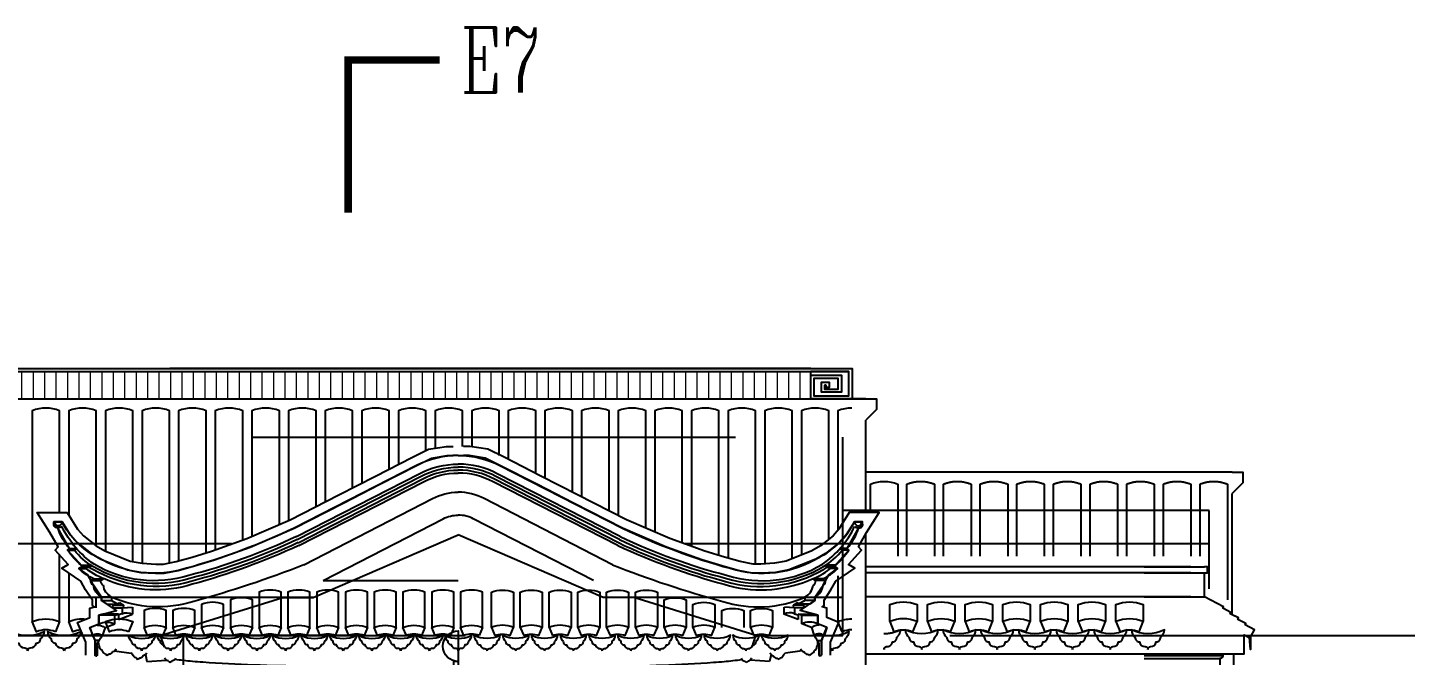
# Model space of a CAD drawing. Extents: x 296441 to 853063, y 459050 to 1117990.
# Drawn here: x 636127 to 645155, y 1005133 to 1009246 of the extents above; entities that cross this region are included whole.
import ezdxf
from ezdxf.enums import TextEntityAlignment as Align
from ezdxf.xclip import XClip

# ---------------------------------------------------------------- set-up
doc = ezdxf.new("R2010")
doc.units = 0
doc.header["$LTSCALE"] = 1000
doc.header["$XCLIPFRAME"] = 0
for name, pattern in [('B-ELEV-S-A1$0$HIDDEN2', [4.7625, 3.175, -1.5875]), ('CENTER2', [28.575, 19.05, -3.175, 3.175, -3.175]), ('E1-ELEV-N$0$B-ELEV-S-A1$0$HIDDEN2', [4.7625, 3.175, -1.5875]), ('E1-ELEV-N$0$HIDDEN', [0.375, 0.25, -0.125]), ('E2-E3-ELEV-N$0$B-ELEV-S-A1$0$HIDDEN2', [4.7625, 3.175, -1.5875]), ('E2-E3-ELEV-N$0$HIDDEN2', [4.7625, 3.175, -1.5875])]:
    doc.linetypes.add(name, pattern=pattern)
for name, color, linetype in [('00-景观-剖', 6, 'Continuous'), ('17-ELEV$0$G-XREF', 2, 'Continuous'), ('B-ELEV-S-A1$0$A-ELEV-HDDN', 161, 'B-ELEV-S-A1$0$HIDDEN2'), ('E1-ELEV-N$0$A-ELEV-HEVY', 2, 'Continuous'), ('E1-ELEV-N$0$A-ELEV-MEDM', 4, 'Continuous'), ('E1-ELEV-N$0$A-ELEV-PFIX', 40, 'Continuous'), ('E1-ELEV-N$0$A-ELEV-THIN', 144, 'Continuous'), ('E1-ELEV-N$0$B-ELEV-S-A1$0$A-ELEV-HDDN', 161, 'E1-ELEV-N$0$B-ELEV-S-A1$0$HIDDEN2'), ('E2-E3-ELEV-N$0$A-ANNO-DIMS', 70, 'Continuous'), ('E2-E3-ELEV-N$0$A-ELEV-HDDN', 161, 'E2-E3-ELEV-N$0$HIDDEN2'), ('E2-E3-ELEV-N$0$A-ELEV-HEVY', 2, 'Continuous'), ('E2-E3-ELEV-N$0$A-ELEV-MEDM', 4, 'Continuous'), ('E2-E3-ELEV-N$0$A-ELEV-MEDM-HEVY', 2, 'Continuous'), ('E2-E3-ELEV-N$0$A-ELEV-THIN', 144, 'Continuous'), ('E2-E3-ELEV-N$0$B-ELEV-N-RF3$0$A-ELEV-MEDM', 4, 'Continuous'), ('E2-E3-ELEV-N$0$B-ELEV-S-A1$0$A-ELEV-HDDN', 161, 'E2-E3-ELEV-N$0$B-ELEV-S-A1$0$HIDDEN2'), ('E2-E3-ELEV-N$0$G-XREF', 2, 'Continuous'), ('G-GRID', 8, 'CENTER2'), ('ZT1_Dim---符号---PM、LM、DY、JD', 3, 'Continuous')]:
    doc.layers.add(name, color=color, linetype=linetype)
doc.layers.add('E2-E3-ELEV-N$0$A_PL_4', color=138, linetype='Continuous', lineweight=9)
doc.layers.add('E2-E3-ELEV-N$0$ENTR-DETL-P$0$A-ANNO-NPLT', color=215, linetype='Continuous', plot=False)
doc.styles.add('_TCH_LABEL', font='COMPLEX', dxfattribs={"bigfont": 'GBCBIG'})

# ---------------------------------------------------------------- blocks, each defined once
blk = doc.blocks.new('E1-ELEV-N$0$cdfh')
at = {"layer": 'E1-ELEV-N$0$A-ELEV-HEVY'}
for p, q in [((-656.7, 570), (-260, 570)), ((-656.7, 530), (-260, 530)), ((-656.7, 372.8), (-260, 372.8)), ((-656.7, 0), (-140, 0)), ((-656.7, -290), (-200, -290))]:
    blk.add_line(p, q, dxfattribs=at)
blk.add_lwpolyline([(-140, 0), (0, 0), (0, 125), (32.3, 108.2), (38.1, 30), (43.1, 30), (43.1, 113.9), (66, 158), (5.8, 190.1), (10.2, 198.4), (-43.2, 226.1), (-38.4, 235.2), (-91.7, 262.9), (-87, 272), (-140.5, 299.3), (-136, 308), (-260, 373), (-260, 530), (-240, 530), (-240, 570), (-260, 570)], dxfattribs=at)
blk.add_lwpolyline([(-210, 0), (-140, 0), (-140, -10, -0.414214), (-160, -30), (-160, -80), (-170, -80), (-170, -230), (-180, -230, -0.414214), (-200, -250), (-200, -290), (-210, -290)], format="xyb", dxfattribs=at)
at = {"layer": 'E1-ELEV-N$0$A-ELEV-MEDM'}
blk.add_line((-656.7, -230), (-170, -230), dxfattribs=at)
at = {"layer": 'E1-ELEV-N$0$A-ELEV-THIN'}
for p, q in [((-656.7, -10), (-140, -10)), ((-656.7, -30), (-160, -30)), ((-656.7, -80), (-160, -80)), ((-656.7, -250), (-200, -250))]:
    blk.add_line(p, q, dxfattribs=at)
blk = doc.blocks.new('E1-ELEV-N$0$飞砖-E')
at = {"layer": 'E1-ELEV-N$0$A-ELEV-HEVY'}
blk.add_lwpolyline([(0, 0), (70, 0), (70, -70), (0, -140)], dxfattribs=at)
blk = doc.blocks.new('E1-ELEV-N')
at = {"layer": 'E1-ELEV-N$0$A-ELEV-HEVY'}
for p, q in [((-6870, 10970), (-4470, 10970)), ((-6870, 10106.8), (-6870, 10830)), ((-6600, 10350), (-4470, 10350)), ((-6600, 10310), (-4470, 10310)), ((-6600, 10152.8), (-4470, 10152.8)), ((-4470, 9780), (-6600, 9780))]:
    blk.add_line(p, q, dxfattribs=at)
at = {"layer": 'E1-ELEV-N$0$A-ELEV-PFIX', "linetype": 'E1-ELEV-N$0$HIDDEN'}
for p, q in [((-6880, 9780), (-6880, 9640)), ((-6740, 9780), (-6880, 9780))]:
    blk.add_line(p, q, dxfattribs=at)
at = {"layer": 'E1-ELEV-N$0$A-ELEV-THIN'}
for points in [[(-6660, 10420), (-6660, 10892, 0.2), (-6840, 10892), (-6840, 10133.7)], [(-6420, 10420), (-6420, 10892, 0.2), (-6600, 10892), (-6600, 10420)], [(-6180, 10420), (-6180, 10892, 0.2), (-6360, 10892), (-6360, 10420)], [(-5940, 10420), (-5940, 10892, 0.2), (-6120, 10892), (-6120, 10420)], [(-5700, 10420), (-5700, 10892, 0.2), (-5880, 10892), (-5880, 10420)], [(-5460, 10420), (-5460, 10892, 0.2), (-5640, 10892), (-5640, 10420)], [(-5220, 10420), (-5220, 10892, 0.2), (-5400, 10892), (-5400, 10420)], [(-4980, 10420), (-4980, 10892, 0.2), (-5160, 10892), (-5160, 10420)], [(-4740, 10420), (-4740, 10892, 0.2), (-4920, 10892), (-4920, 10420)]]:
    blk.add_lwpolyline(points, format="xyb", dxfattribs=at)
at = {"layer": 'E1-ELEV-N$0$B-ELEV-S-A1$0$A-ELEV-HDDN'}
for p, q in [((-6720, 10720), (-4320, 10720)), ((-6720, 10207.2), (-6720, 10720)), ((-6720, 10500), (-4320, 10500))]:
    blk.add_line(p, q, dxfattribs=at)
at = {"layer": 'E1-ELEV-N$0$A-ELEV-HEVY', "xscale": -1}
for name, p in [('E1-ELEV-N$0$飞砖-E', (-6870, 10970)), ('E1-ELEV-N$0$cdfh', (-6950, 9780))]:
    blk.add_blockref(name, p, dxfattribs=at)
blk = doc.blocks.new('E2-E3-ELEV-N$0$飞砖-E')
at = {"layer": 'E2-E3-ELEV-N$0$A-ELEV-HEVY'}
blk.add_lwpolyline([(0, 0), (70, 0), (70, -70), (0, -140)], dxfattribs=at)
blk = doc.blocks.new('E2-E3-ELEV-N$0$甘蔗脊回文头200-E')
at = {"layer": 'E2-E3-ELEV-N$0$A-ELEV-MEDM'}
blk.add_lwpolyline([(270, 200), (0, 200), (0, 0), (270, 0), (270, 155), (70, 155), (70, 45), (200, 45), (200, 110), (150, 110), (150, 75), (170, 75), (170, 90)], dxfattribs=at)
at = {"layer": 'E2-E3-ELEV-N$0$A-ELEV-THIN'}
for p, q in [((270, 155), (270, 180)), ((170, 90), (180, 90))]:
    blk.add_line(p, q, dxfattribs=at)
blk.add_lwpolyline([(180, 90), (180, 65), (90, 65), (90, 135), (250, 135), (250, 20), (20, 20), (20, 180), (270, 180)], dxfattribs=at)
blk = doc.blocks.new('E2-E3-ELEV-N$0$B-ELEV-N-RF3$0$ghsdffgsdlkgsdgsdf')
at = {"layer": 'E2-E3-ELEV-N$0$B-ELEV-N-RF3$0$A-ELEV-MEDM', "color": 0}
blk.add_lwpolyline([(0, 0, -0.408684), (17.7, 18, 0.371092), (54.8, 48.2, 0.424354), (83.1, 78.2, 0.213335), (108, 127.6, -0.244572), (-108, 127.6, 0.213335), (-83.1, 78.2, 0.424354), (-54.8, 48.2, 0.371092), (-17.7, 18, -0.408684), (0, 0)], format="xyb", dxfattribs=at)
blk = doc.blocks.new('E2-E3-ELEV-N$0$cdgf')
at = {"layer": 'E2-E3-ELEV-N$0$A-ELEV-THIN'}
for points in [[(-12864.2, 161.8), (-12864.2, 272.9, -0.2), (-12684.2, 272.9), (-12684.2, 161.8)], [(-12617.3, 161.7), (-12617.3, 272.8, -0.2), (-12437.3, 272.8), (-12437.3, 161.7)], [(-12370.3, 161.8), (-12370.3, 272.9, -0.2), (-12190.3, 272.9), (-12190.3, 161.8)], [(-12123.4, 161.7), (-12123.4, 272.8, -0.2), (-11943.4, 272.8), (-11943.4, 161.7)], [(-11876.4, 161.8), (-11876.4, 272.9, -0.2), (-11696.4, 272.9), (-11696.4, 161.8)], [(-11629.5, 161.7), (-11629.5, 272.8, -0.2), (-11449.5, 272.8), (-11449.5, 161.7)], [(-11382.5, 161.8), (-11382.5, 272.9, -0.2), (-11202.5, 272.9), (-11202.5, 161.8)], [(-11135.6, 161.7), (-11135.6, 272.8, -0.2), (-10955.6, 272.8), (-10955.6, 161.7)], [(-10888.6, 161.8), (-10888.6, 272.9, -0.2), (-10708.6, 272.9), (-10708.6, 161.8)], [(-10641.7, 161.7), (-10641.7, 272.8, -0.2), (-10461.7, 272.8), (-10461.7, 161.7)], [(-10394.7, 161.8), (-10394.7, 272.9, -0.2), (-10214.7, 272.9), (-10214.7, 161.8)], [(-10147.8, 161.7), (-10147.8, 272.8, -0.2), (-9967.8, 272.8), (-9967.8, 161.7)], [(-9900.8, 161.8), (-9900.8, 272.9, -0.2), (-9720.8, 272.9), (-9720.8, 161.8)], [(-9653.9, 161.7), (-9653.9, 272.8, -0.2), (-9473.9, 272.8), (-9473.9, 161.7)], [(-9406.9, 161.7), (-9406.9, 272.8, -0.2), (-9226.9, 272.8), (-9226.9, 161.7)], [(-9160, 161.7), (-9160, 272.8, -0.2), (-8980, 272.8), (-8980, 161.7)], [(-8913, 161.7), (-8913, 272.8, -0.2), (-8733, 272.8), (-8733, 161.7)], [(-8666.1, 161.8), (-8666.1, 272.9, -0.2), (-8486.1, 272.9), (-8486.1, 161.8)], [(-8419.1, 161.7), (-8419.1, 272.8, -0.2), (-8239.1, 272.8), (-8239.1, 161.7)], [(-8172.2, 161.8), (-8172.2, 272.9, -0.2), (-7992.2, 272.9), (-7992.2, 161.8)], [(-7925.2, 161.7), (-7925.2, 272.8, -0.2), (-7745.2, 272.8), (-7745.2, 161.7)], [(-7678.3, 161.8), (-7678.3, 272.9, -0.2), (-7498.3, 272.9), (-7498.3, 161.8)], [(-7431.3, 161.7), (-7431.3, 272.8, -0.2), (-7251.3, 272.8), (-7251.3, 161.7)], [(-7184.4, 161.8), (-7184.4, 272.9, -0.2), (-7004.4, 272.9), (-7004.4, 161.8)], [(-6937.4, 161.7), (-6937.4, 272.8, -0.2), (-6757.4, 272.8), (-6757.4, 161.7)], [(-6690.5, 161.8), (-6690.5, 272.9, -0.2), (-6510.5, 272.9), (-6510.5, 161.8)], [(-6443.5, 161.7), (-6443.5, 272.8, -0.2), (-6263.5, 272.8), (-6263.5, 161.7)], [(-6196.6, 161.8), (-6196.6, 272.9, -0.2), (-6016.6, 272.9), (-6016.6, 161.8)], [(-5949.6, 161.7), (-5949.6, 272.8, -0.2), (-5769.6, 272.8), (-5769.6, 161.7)], [(-5702.7, 161.8), (-5702.7, 272.9, -0.2), (-5522.7, 272.9), (-5522.7, 161.8)], [(-5455.7, 161.7), (-5455.7, 272.8, -0.2), (-5275.7, 272.8), (-5275.7, 161.7)], [(-5208.8, 161.7), (-5208.8, 272.8, -0.2), (-5028.8, 272.8), (-5028.8, 161.7)], [(-4961.8, 161.7), (-4961.8, 272.8, -0.2), (-4781.8, 272.8), (-4781.8, 161.7)], [(-4714.9, 161.7), (-4714.9, 272.8, -0.2), (-4534.9, 272.8), (-4534.9, 161.7)], [(-4467.9, 161.8), (-4467.9, 272.9, -0.2), (-4287.9, 272.9), (-4287.9, 161.8)], [(-4221, 161.7), (-4221, 272.8, -0.2), (-4041, 272.8), (-4041, 161.7)], [(-3974, 161.8), (-3974, 272.9, -0.2), (-3794, 272.9), (-3794, 161.8)], [(-3727.1, 161.7), (-3727.1, 272.8, -0.2), (-3547.1, 272.8), (-3547.1, 161.7)], [(-3480.1, 161.8), (-3480.1, 272.9, -0.2), (-3300.1, 272.9), (-3300.1, 161.8)], [(-3233.2, 161.7), (-3233.2, 272.8, -0.2), (-3053.2, 272.8), (-3053.2, 161.7)], [(-2986.2, 161.8), (-2986.2, 272.9, -0.2), (-2806.2, 272.9), (-2806.2, 161.8)], [(-2739.3, 161.7), (-2739.3, 272.8, -0.2), (-2559.3, 272.8), (-2559.3, 161.7)], [(-2492.3, 161.8), (-2492.3, 272.9, -0.2), (-2312.3, 272.9), (-2312.3, 161.8)], [(-2245.4, 161.7), (-2245.4, 272.8, -0.2), (-2065.4, 272.8), (-2065.4, 161.7)], [(-1998.4, 161.8), (-1998.4, 272.9, -0.2), (-1818.4, 272.9), (-1818.4, 161.8)], [(-1751.5, 161.7), (-1751.5, 272.8, -0.2), (-1571.5, 272.8), (-1571.5, 161.7)], [(-1504.5, 161.8), (-1504.5, 272.9, -0.2), (-1324.5, 272.9), (-1324.5, 161.8)], [(-1257.6, 161.7), (-1257.6, 272.8, -0.2), (-1077.6, 272.8), (-1077.6, 161.7)], [(-1010.6, 161.7), (-1010.6, 272.8, -0.2), (-830.6, 272.8), (-830.6, 161.7)], [(-763.7, 161.7), (-763.7, 272.8, -0.2), (-583.7, 272.8), (-583.7, 161.7)], [(-516.7, 161.7), (-516.7, 272.8, -0.2), (-336.7, 272.8), (-336.7, 161.7)], [(-269.8, 161.7), (-269.8, 272.8, -0.2), (-89.8, 272.8), (-89.8, 161.7)], [(-22.9, 161.7), (-22.9, 272.8, -0.2), (157.1, 272.8), (157.1, 161.7)], [(-12836.5, 95.3, -0.2), (-12711.9, 95.3), (-12684.2, 161.8, 0.2), (-12864.2, 161.8), (-12836.5, 95.3)], [(-12589.6, 95.2, -0.2), (-12464.9, 95.2), (-12437.3, 161.7, 0.2), (-12617.3, 161.7), (-12589.6, 95.2)], [(-12342.6, 95.3, -0.2), (-12218, 95.3), (-12190.3, 161.8, 0.2), (-12370.3, 161.8), (-12342.6, 95.3)], [(-12095.7, 95.2, -0.2), (-11971, 95.2), (-11943.4, 161.7, 0.2), (-12123.4, 161.7), (-12095.7, 95.2)], [(-11848.7, 95.3, -0.2), (-11724.1, 95.3), (-11696.4, 161.8, 0.2), (-11876.4, 161.8), (-11848.7, 95.3)], [(-11601.8, 95.2, -0.2), (-11477.1, 95.2), (-11449.5, 161.7, 0.2), (-11629.5, 161.7), (-11601.8, 95.2)], [(-11354.8, 95.3, -0.2), (-11230.2, 95.3), (-11202.5, 161.8, 0.2), (-11382.5, 161.8), (-11354.8, 95.3)], [(-11107.9, 95.2, -0.2), (-10983.2, 95.2), (-10955.6, 161.7, 0.2), (-11135.6, 161.7), (-11107.9, 95.2)], [(-10860.9, 95.3, -0.2), (-10736.3, 95.3), (-10708.6, 161.8, 0.2), (-10888.6, 161.8), (-10860.9, 95.3)], [(-10614, 95.2, -0.2), (-10489.3, 95.2), (-10461.7, 161.7, 0.2), (-10641.7, 161.7), (-10614, 95.2)], [(-10367, 95.3, -0.2), (-10242.4, 95.3), (-10214.7, 161.8, 0.2), (-10394.7, 161.8), (-10367, 95.3)], [(-10120.1, 95.2, -0.2), (-9995.4, 95.2), (-9967.8, 161.7, 0.2), (-10147.8, 161.7), (-10120.1, 95.2)], [(-9873.1, 95.3, -0.2), (-9748.5, 95.3), (-9720.8, 161.8, 0.2), (-9900.8, 161.8), (-9873.1, 95.3)], [(-9626.2, 95.2, -0.2), (-9501.5, 95.2), (-9473.9, 161.7, 0.2), (-9653.9, 161.7), (-9626.2, 95.2)], [(-9379.2, 95.2, -0.2), (-9254.6, 95.2), (-9226.9, 161.7, 0.2), (-9406.9, 161.7), (-9379.2, 95.2)], [(-9132.3, 95.2, -0.2), (-9007.6, 95.2), (-8980, 161.7, 0.2), (-9160, 161.7), (-9132.3, 95.2)], [(-8885.3, 95.2, -0.2), (-8760.7, 95.2), (-8733, 161.7, 0.2), (-8913, 161.7), (-8885.3, 95.2)], [(-8638.4, 95.3, -0.2), (-8513.7, 95.3), (-8486.1, 161.8, 0.2), (-8666.1, 161.8), (-8638.4, 95.3)], [(-8391.4, 95.2, -0.2), (-8266.8, 95.2), (-8239.1, 161.7, 0.2), (-8419.1, 161.7), (-8391.4, 95.2)], [(-8144.5, 95.3, -0.2), (-8019.8, 95.3), (-7992.2, 161.8, 0.2), (-8172.2, 161.8), (-8144.5, 95.3)], [(-7897.5, 95.2, -0.2), (-7772.9, 95.2), (-7745.2, 161.7, 0.2), (-7925.2, 161.7), (-7897.5, 95.2)], [(-7650.6, 95.3, -0.2), (-7525.9, 95.3), (-7498.3, 161.8, 0.2), (-7678.3, 161.8), (-7650.6, 95.3)], [(-7403.6, 95.2, -0.2), (-7279, 95.2), (-7251.3, 161.7, 0.2), (-7431.3, 161.7), (-7403.6, 95.2)], [(-7156.7, 95.3, -0.2), (-7032, 95.3), (-7004.4, 161.8, 0.2), (-7184.4, 161.8), (-7156.7, 95.3)], [(-6909.7, 95.2, -0.2), (-6785.1, 95.2), (-6757.4, 161.7, 0.2), (-6937.4, 161.7), (-6909.7, 95.2)], [(-6662.8, 95.3, -0.2), (-6538.1, 95.3), (-6510.5, 161.8, 0.2), (-6690.5, 161.8), (-6662.8, 95.3)], [(-6415.8, 95.2, -0.2), (-6291.2, 95.2), (-6263.5, 161.7, 0.2), (-6443.5, 161.7), (-6415.8, 95.2)], [(-6168.9, 95.3, -0.2), (-6044.2, 95.3), (-6016.6, 161.8, 0.2), (-6196.6, 161.8), (-6168.9, 95.3)], [(-5921.9, 95.2, -0.2), (-5797.3, 95.2), (-5769.6, 161.7, 0.2), (-5949.6, 161.7), (-5921.9, 95.2)], [(-5675, 95.3, -0.2), (-5550.3, 95.3), (-5522.7, 161.8, 0.2), (-5702.7, 161.8), (-5675, 95.3)], [(-5428, 95.2, -0.2), (-5303.4, 95.2), (-5275.7, 161.7, 0.2), (-5455.7, 161.7), (-5428, 95.2)], [(-5181.1, 95.2, -0.2), (-5056.4, 95.2), (-5028.8, 161.7, 0.2), (-5208.8, 161.7), (-5181.1, 95.2)], [(-4934.1, 95.2, -0.2), (-4809.5, 95.2), (-4781.8, 161.7, 0.2), (-4961.8, 161.7), (-4934.1, 95.2)], [(-4687.2, 95.2, -0.2), (-4562.5, 95.2), (-4534.9, 161.7, 0.2), (-4714.9, 161.7), (-4687.2, 95.2)], [(-4440.2, 95.3, -0.2), (-4315.6, 95.3), (-4287.9, 161.8, 0.2), (-4467.9, 161.8), (-4440.2, 95.3)], [(-4193.3, 95.2, -0.2), (-4068.7, 95.2), (-4041, 161.7, 0.2), (-4221, 161.7), (-4193.3, 95.2)], [(-3946.3, 95.3, -0.2), (-3821.7, 95.3), (-3794, 161.8, 0.2), (-3974, 161.8), (-3946.3, 95.3)], [(-3699.4, 95.2, -0.2), (-3574.8, 95.2), (-3547.1, 161.7, 0.2), (-3727.1, 161.7), (-3699.4, 95.2)], [(-3452.4, 95.3, -0.2), (-3327.8, 95.3), (-3300.1, 161.8, 0.2), (-3480.1, 161.8), (-3452.4, 95.3)], [(-3205.5, 95.2, -0.2), (-3080.9, 95.2), (-3053.2, 161.7, 0.2), (-3233.2, 161.7), (-3205.5, 95.2)], [(-2958.5, 95.3, -0.2), (-2833.9, 95.3), (-2806.2, 161.8, 0.2), (-2986.2, 161.8), (-2958.5, 95.3)], [(-2711.6, 95.2, -0.2), (-2587, 95.2), (-2559.3, 161.7, 0.2), (-2739.3, 161.7), (-2711.6, 95.2)], [(-2464.6, 95.3, -0.2), (-2340, 95.3), (-2312.3, 161.8, 0.2), (-2492.3, 161.8), (-2464.6, 95.3)], [(-2217.7, 95.2, -0.2), (-2093.1, 95.2), (-2065.4, 161.7, 0.2), (-2245.4, 161.7), (-2217.7, 95.2)], [(-1970.7, 95.3, -0.2), (-1846.1, 95.3), (-1818.4, 161.8, 0.2), (-1998.4, 161.8), (-1970.7, 95.3)], [(-1723.8, 95.2, -0.2), (-1599.2, 95.2), (-1571.5, 161.7, 0.2), (-1751.5, 161.7), (-1723.8, 95.2)], [(-1476.8, 95.3, -0.2), (-1352.2, 95.3), (-1324.5, 161.8, 0.2), (-1504.5, 161.8), (-1476.8, 95.3)], [(-1229.9, 95.2, -0.2), (-1105.3, 95.2), (-1077.6, 161.7, 0.2), (-1257.6, 161.7), (-1229.9, 95.2)], [(-982.9, 95.2, -0.2), (-858.3, 95.2), (-830.6, 161.7, 0.2), (-1010.6, 161.7), (-982.9, 95.2)], [(-736, 95.2, -0.2), (-611.4, 95.2), (-583.7, 161.7, 0.2), (-763.7, 161.7), (-736, 95.2)], [(-489, 95.2, -0.2), (-364.4, 95.2), (-336.7, 161.7, 0.2), (-516.7, 161.7), (-489, 95.2)], [(-242.1, 95.2, -0.2), (-117.5, 95.2), (-89.8, 161.7, 0.2), (-269.8, 161.7), (-242.1, 95.2)], [(4.8, 95.2, -0.2), (129.4, 95.2), (157.1, 161.7, 0.2), (-22.9, 161.7), (4.8, 95.2)]]:
    blk.add_lwpolyline(points, format="xyb", dxfattribs=at)
for p in [(-12901.2, -20.1), (-12654.2, -20.2), (-12407.3, -20.1), (-12160.3, -20.2), (-11913.4, -20.1), (-11666.4, -20.2), (-11419.5, -20.1), (-11172.5, -20.2), (-10925.6, -20.1), (-10678.6, -20.2), (-10431.7, -20.1), (-10184.7, -20.2), (-9937.8, -20.1), (-9690.8, -20.2), (-9443.9, -20.2), (-9196.9, -20.2), (-8950, -20.2), (-8703, -20.1), (-8703, -20.2), (-8456.1, -20.2), (-8209.1, -20.1), (-7962.2, -20.2), (-7715.2, -20.1), (-7468.3, -20.2), (-7221.3, -20.1), (-6974.4, -20.2), (-6727.4, -20.1), (-6480.5, -20.2), (-6233.5, -20.1), (-5986.6, -20.2), (-5739.6, -20.1), (-5492.7, -20.2), (-5245.7, -20.2), (-4998.8, -20.2), (-4751.8, -20.2), (-4504.9, -20.1), (-4504.9, -20.2), (-4258, -20.2), (-4011, -20.1), (-3764.1, -20.2), (-3517.1, -20.1), (-3270.2, -20.2), (-3023.2, -20.1), (-2776.3, -20.2), (-2529.3, -20.1), (-2282.4, -20.2), (-2035.4, -20.1), (-1788.5, -20.2), (-1541.5, -20.1), (-1294.6, -20.2), (-1047.6, -20.2), (-800.7, -20.2), (-553.7, -20.2), (-306.8, -20.2), (-59.8, -20.2), (187.1, -20.2)]:
    blk.add_blockref('E2-E3-ELEV-N$0$B-ELEV-N-RF3$0$ghsdffgsdlkgsdgsdf', p, dxfattribs=at)
blk = doc.blocks.new('E2-E3-ELEV-N$0$歇山-标准侧')
at = {"layer": 'E2-E3-ELEV-N$0$A-ELEV-MEDM'}
for p, q in [((1990, 1182), (2057, 1182)), ((2058, 1154), (2057, 1176)), ((1930, 964), (1945, 949)), ((1834, 826), (1831, 811)), ((1831, 811), (1853, 798)), ((1729, 715), (1754, 701)), ((1499, 476), (1499, 429)), ((1576, 478), (1502, 476)), ((1585, 508), (1574, 500)), ((1574, 500), (1576, 478)), ((1624, 508), (1585, 508)), ((1667, 536), (1624, 508)), ((1667, 564), (1667, 536)), ((1499, 429), (1529, 419)), ((1529, 426), (1656, 426)), ((1529, 426), (1529, 419)), ((1656, 426), (1689, 417)), ((1689, 417), (1689, 346)), ((1764, 317), (1689, 346)), ((1764, 317), (1741, 251)), ((1562, 125), (1425, 107)), ((1701, 90), (1701, 184)), ((1720, 211), (1720, 90)), ((1295, 37), (1136, 49)), ((1295, 37), (1136, 49)), ((1307, 94), (1295, 37)), ((1307, 94), (1295, 37)), ((1715, 84), (1706, 84))]:
    blk.add_line(p, q, dxfattribs=at)
for centre, radius, start, end in [((2423, 6030), 5427, 244.538, 254.4881), ((1412, 1468), 645, 296.267, 333.5834), ((1571, 1280), 478, 318.728, 341.962), ((2025, 1184), 35.1, 183.6621, 282.168), ((2023, 1199), 66.9, 272.3393, 287.1228), ((2031, 1176), 26.9, 273.0951, 11.218), ((2035, 1157), 23, 288.1452, 353.3521), ((1369, 1358), 707, 311.2015, 324.6093), ((1236, 1649), 888, 252.7199, 301.3494), ((1551, 1110), 434, 294.278, 314.0642), ((1717, 696), 37.1, 295.9837, 7.1725), ((1606, 678), 128, 298.9055, 353.3374), ((1853, 168), 139, 143.5574, 162.0138), ((1581, 151), 33.1, 196.8426, 261.7376), ((1612, 136), 39.4, 206.3464, 264.8), ((1612, 136), 39.4, 206.3464, 264.8), ((1624, 138), 39.4, 289.6163, 348.0699), ((1650, 160), 33.1, 292.6787, 357.5737), ((1630, 191), 61.3, 328.2186, 12.1987), ((1636, 162), 68.8, 18.4564, 41.7333), ((1099, 79), 39.4, 201.9274, 217.2656), ((1099, 79), 39.4, 217.2656, 260.381), ((1081, 10), 32.2, 34.6748, 68.9987), ((1081, 10), 32.2, 34.6748, 68.9987), ((1135, 13), 32.2, 116.5797, 150.9036), ((1135, 13), 32.2, 116.5797, 150.9036), ((1111, 80), 39.4, 285.1974, 310.8833), ((1111, 80), 39.4, 285.1974, 310.8833), ((1111, 80), 39.4, 310.8833, 343.651), ((1330, 118), 33.1, 196.8426, 241.8882), ((1330, 118), 33.1, 241.8882, 261.7376), ((1330, 118), 33.1, 241.8882, 261.7376), ((1360, 103), 39.4, 206.3464, 264.8), ((1360, 103), 39.4, 206.3464, 264.8), ((1348, 33), 32.2, 39.0937, 73.4177), ((1348, 33), 32.2, 39.0937, 73.4177), ((1402, 40), 32.2, 120.9986, 155.3226), ((1402, 40), 32.2, 120.9986, 155.3226), ((1372, 104), 39.4, 289.6163, 348.0699), ((1372, 104), 39.4, 289.6163, 348.0699), ((1398, 127), 33.1, 292.6787, 323.9891), ((1398, 127), 33.1, 292.6787, 323.9891), ((1599, 66), 32.2, 39.0937, 73.4177), ((1599, 66), 32.2, 39.0937, 73.4177), ((1622, 207), 118, 269.0902, 269.5455), ((1654, 73), 32.2, 120.9986, 155.3226), ((1706, 90), 5.18, 180, 270), ((1715, 90), 5.18, 270, 0)]:
    blk.add_arc(centre, radius, start, end, dxfattribs=at)
at = {"layer": 'E2-E3-ELEV-N$0$A-ELEV-MEDM-HEVY'}
blk.add_line((0, 0), (-500, 0), dxfattribs=at)
blk.add_line((0, 0), (-500, 0), dxfattribs=at)
for centre, radius, start, end in [((-27, 11904), 11904, 270.1306, 274.1615), ((-27, 11904), 11904, 274.1615, 274.5765), ((183, 7243), 7243, 275.862, 277.0195), ((183, 7243), 7243, 275.862, 277.0195)]:
    blk.add_arc(centre, radius, start, end, dxfattribs=at)
at = {"layer": 'E2-E3-ELEV-N$0$A-ELEV-THIN'}
for p, q in [((1930, 964), (1873, 964)), ((1873, 964), (1890, 949)), ((1945, 949), (1890, 949)), ((1761, 826), (1758, 811)), ((1831, 811), (1758, 811)), ((1834, 826), (1761, 826)), ((1773, 811), (1794, 798)), ((1853, 798), (1794, 798)), ((1729, 715), (1650, 715)), ((1650, 715), (1673, 701)), ((1754, 701), (1673, 701)), ((1585, 565), (1585, 536)), ((1413, 484), (1413, 425)), ((1493, 478), (1416, 484)), ((1502, 476), (1416, 484)), ((1522, 522), (1488, 499)), ((1574, 500), (1488, 499)), ((1488, 499), (1490, 478)), ((1533, 508), (1522, 522)), ((1585, 536), (1533, 508)), ((1585, 508), (1533, 508)), ((1585, 564), (1667, 564)), ((1667, 536), (1585, 536)), ((1529, 383), (1413, 425)), ((1558, 417), (1529, 426)), ((1529, 419), (1529, 383)), ((1558, 417), (1689, 417)), ((1558, 345), (1558, 417)), ((1638, 315), (1558, 345)), ((1638, 315), (1661, 249)), ((1686, 210), (1720, 211))]:
    blk.add_line(p, q, dxfattribs=at)
for centre, radius, start, end in [((1265, 1495), 807, 304.9694, 334.205), ((2023, 1178), 45.9, 227.1987, 272.8577), ((2228, 5626), 5074, 244.7639, 255.3306), ((2153, 5437), 4846, 244.5611, 255.6448), ((2411, 6102), 5632, 245.2293, 254.6869), ((2170, 5482), 4945, 244.7138, 255.5346), ((1454, 1294), 556, 300.6141, 321.598), ((1454, 1294), 556, 300.6141, 321.598), ((3026, 8397), 8146, 248.2641, 254.9582), ((1222, 1673), 1021, 253.6324, 300.3363), ((1226, 1692), 1015, 253.8281, 300.2713), ((1236, 1663), 964, 252.8269, 300.65), ((1418, 1284), 614, 288.5699, 307.7603), ((1561, 1146), 396, 296.7526, 302.3415), ((1224, 1631), 1007, 252.645, 292.7201), ((1636, 696), 37.1, 295.9837, 7.1725), ((1202, 1453), 968, 252.5103, 293.4317), ((1525, 678), 128, 298.9055, 353.3374), ((1460, 337), 99.6, 66.8014, 118.1739), ((1624, 198), 162, 66.3667, 114.2237), ((1702, 228), 108, 90.1962, 126.5113), ((1702, 203), 61.6, 90.8149, 131.7765), ((1202, -70), 559, 29.8066, 34.7832), ((1703, 206), 58.1, 49.6797, 91.8697)]:
    blk.add_arc(centre, radius, start, end, dxfattribs=at)
blk = doc.blocks.new('20191021144535')
at = {"layer": '00-景观-剖', "ltscale": 0.04}
blk.add_lwpolyline([(-25, 387.9, -1), (-25, 587.9), (-25, 387.9)], format="xyb", dxfattribs=at)
at = {"layer": '00-景观-剖'}
blk.add_lwpolyline([(-25, 387.9), (-25, 280), (-55, 280), (-55, 392.5)], dxfattribs=at)
blk.add_lwpolyline([(-55, 392.5, 0.076321), (-25, 387.9)], format="xyb", dxfattribs=at)
blk.add_lwpolyline([(-75, -15), (-75, 275, -0.414214), (-70, 280), (-25, 280), (-25, -20), (-70, -20, -0.414214)], format="xyb", close=True, dxfattribs=at)
blk = doc.blocks.new('E2-E3-ELEV-N')
at = {"layer": 'E2-E3-ELEV-N$0$A_PL_4'}
h = blk.add_hatch(dxfattribs=at)
h.set_pattern_fill('ANSI31', color=256, scale=600, angle=-315, style=0)
h.set_pattern_definition([(90, (-17160, 2180), (-75, -4e-15), [])])
h.paths.add_polyline_path([(-4110, 11630), (-4110, 11450), (4110, 11450), (4110, 11630)])
at = {"layer": 'E2-E3-ELEV-N$0$A-ELEV-HDDN'}
for points in [[(-124.7, 9824.1), (-150, 9900), (650, 10150), (850, 10150), (1800, 10560)], [(3724.7, 9824.1), (3750, 9900), (2950, 10150), (2750, 10150), (1800, 10560)]]:
    blk.add_lwpolyline(points, dxfattribs=at)
at = {"layer": 'E2-E3-ELEV-N$0$A-ELEV-HEVY'}
for p, q in [((-4470, 11450), (4540, 11450)), ((4470, 10705.3), (4470, 11310)), ((6270, 10970), (4470, 10970)), ((4470, 9700), (4470, 10565.1)), ((6000, 10350), (4470, 10350)), ((6000, 10310), (4470, 10310)), ((4472, 10310), (4470, 10310)), ((6000, 10152.8), (4470, 10152.8)), ((4470, 9780), (6000, 9780))]:
    blk.add_line(p, q, dxfattribs=at)
at = {"layer": 'E2-E3-ELEV-N$0$A-ELEV-MEDM'}
blk.add_line((-4110, 11650), (4380, 11650), dxfattribs=at)
at = {"layer": 'E2-E3-ELEV-N$0$A-ELEV-MEDM', "ltscale": 0.1}
for points in [[(1800, 11079.8, 0.118589), (1527.1, 11014.2), (724.3, 10604.2)], [(1800, 11079.8, -0.118589), (2072.9, 11014.2), (2875.7, 10604.2)]]:
    blk.add_lwpolyline(points, format="xyb", dxfattribs=at)
at = {"layer": 'E2-E3-ELEV-N$0$A-ELEV-THIN'}
for p, q in [((-4110, 11630), (4360, 11630)), ((914.5, 10260), (1800, 10260))]:
    blk.add_line(p, q, dxfattribs=at)
for points in [[(-812, 10705.3), (-812, 11372, 0.2), (-992, 11372), (-992, 9991.5)], [(-572, 10486.6), (-572, 11372, 0.2), (-752, 11372), (-752, 10689.1)], [(-332, 10384.9), (-332, 11372, 0.2), (-512, 11372), (-512, 10453.3)], [(-92, 10376.3), (-92, 11372, 0.2), (-272, 11372), (-272, 10373.6)], [(148, 10442), (148, 11372, 0.2), (-32, 11372), (-32, 10389.2)], [(388, 10526.1), (388, 11372, 0.2), (208, 11372), (208, 10461.7)], [(628, 10627.9), (628, 11372, 0.2), (448, 11372), (448, 10550)], [(868, 10744.9), (868, 11372, 0.2), (688, 11372), (688, 10653.9)], [(1108, 10867.5), (1108, 11372, 0.2), (928, 11372), (928, 10775.6)], [(1348, 10990.1), (1348, 11372, 0.2), (1168, 11372), (1168, 10898.2)], [(1588, 11112), (1588, 11372, 0.2), (1408, 11372), (1408, 11018.8)], [(1828, 11138.7), (1828, 11372, 0.2), (1648, 11372), (1648, 11127.2)], [(2068, 11079), (2068, 11372, 0.2), (1888, 11372), (1888, 11137)], [(2308, 10961.5), (2308, 11372, 0.2), (2128, 11372), (2128, 11053)], [(2548, 10838.9), (2548, 11372, 0.2), (2368, 11372), (2368, 10930.8)], [(2788, 10716.4), (2788, 11372, 0.2), (2608, 11372), (2608, 10808.3)], [(3028, 10603.7), (3028, 11372, 0.2), (2848, 11372), (2848, 10685.7)], [(3268, 10506), (3268, 11372, 0.2), (3088, 11372), (3088, 10577.7)], [(3508, 10424.7), (3508, 11372, 0.2), (3328, 11372), (3328, 10484.6)], [(3748, 10368.6), (3748, 11372, 0.2), (3568, 11372), (3568, 10406.9)], [(3988, 10403.6), (3988, 11372, 0.2), (3808, 11372), (3808, 10371.9)], [(4228, 10530.9), (4228, 11372, 0.2), (4048, 11372), (4048, 10427.7)], [(4378, 11390, 0.09902), (4288, 11372), (4288, 10589.4)], [(739.3, 10548.5), (1544.2, 10959.3, -0.123158), (1800, 11023.3, -0.123158)], [(2860.7, 10548.5), (2055.8, 10959.3, 0.123158), (1800, 11023.3, 0.123158)], [(744.6, 10529.1), (1553.4, 10942, -0.123158), (1800, 11003.7, -0.123158)], [(750.2, 10508.1), (1562.7, 10924.7, -0.123158), (1800, 10984.1, -0.123158)], [(755.1, 10490.1), (1571.9, 10907.4, -0.123158), (1800, 10964.5, -0.123158)], [(2855.4, 10529.1), (2046.6, 10942, 0.123158), (1800, 11003.7, 0.123158)], [(2849.8, 10508.1), (2037.3, 10924.7, 0.123158), (1800, 10984.1, 0.123158)], [(2844.9, 10490.1), (2028.1, 10907.4, 0.123158), (1800, 10964.5, 0.123158)], [(789.1, 10364.2), (1630.8, 10796.9, -0.123158), (1800, 10839.2, -0.123158)], [(2810.9, 10364.2), (1969.2, 10796.9, 0.123158), (1800, 10839.2, 0.123158)], [(4500, 10705.3), (4500, 10892, -0.2), (4680, 10892), (4680, 10420)], [(4740, 10420), (4740, 10892, -0.2), (4920, 10892), (4920, 10420)], [(4980, 10420), (4980, 10892, -0.2), (5160, 10892), (5160, 10420)], [(914.5, 10260), (1701.5, 10664.6, -0.123158), (1800, 10689.2, -0.123158)], [(2685.5, 10260), (1898.5, 10664.6, 0.123158), (1800, 10689.2, 0.123158)], [(262.3, 9953.2), (262.3, 10103.9, 0.2), (118.3, 10103.9), (118.3, 9953.2)], [(450.9, 9953.2), (450.9, 10133.9, 0.2), (306.9, 10133.9), (306.9, 9953.2)], [(639.4, 9953.2), (639.4, 10183.9, 0.2), (495.4, 10183.9), (495.4, 9953.2)], [(827.9, 9953.2), (827.9, 10183.9, 0.2), (683.9, 10183.9), (683.9, 9953.2)], [(1016.4, 9953.2), (1016.4, 10183.9, 0.2), (872.4, 10183.9), (872.4, 9953.2)], [(1204.9, 9953.2), (1204.9, 10183.9, 0.2), (1060.9, 10183.9), (1060.9, 9953.2)], [(1393.4, 9953.2), (1393.4, 10183.9, 0.2), (1249.4, 10183.9), (1249.4, 9953.2)], [(1581.9, 9953.2), (1581.9, 10183.9, 0.2), (1437.9, 10183.9), (1437.9, 9953.2)], [(1770.5, 9953.2), (1770.5, 10183.9, 0.2), (1626.5, 10183.9), (1626.5, 9953.2)], [(1959, 9953.2), (1959, 10183.9, 0.2), (1815, 10183.9), (1815, 9953.2)], [(2018.1, 9953.2), (2018.1, 10183.9, -0.2), (2162.1, 10183.9), (2162.1, 9953.2)], [(2206.6, 9953.2), (2206.6, 10183.9, -0.2), (2350.6, 10183.9), (2350.6, 9953.2)], [(2395.1, 9953.2), (2395.1, 10183.9, -0.2), (2539.1, 10183.9), (2539.1, 9953.2)], [(2583.6, 9953.2), (2583.6, 10183.9, -0.2), (2727.6, 10183.9), (2727.6, 9953.2)], [(2772.1, 9953.2), (2772.1, 10183.9, -0.2), (2916.1, 10183.9), (2916.1, 9953.2)], [(2960.6, 9953.2), (2960.6, 10183.9, -0.2), (3104.6, 10183.9), (3104.6, 9953.2)], [(3149.1, 9953.2), (3149.1, 10133.9, -0.2), (3293.1, 10133.9), (3293.1, 9953.2)], [(3337.7, 9953.2), (3337.7, 10103.9, -0.2), (3481.7, 10103.9), (3481.7, 9953.2)], [(-114.7, 9953.2), (-114.7, 10063.9, 0.2), (-258.7, 10063.9), (-258.7, 9953.2)], [(73.8, 9953.2), (73.8, 10063.9, 0.2), (-70.2, 10063.9), (-70.2, 9953.2)], [(3526.2, 9953.2), (3526.2, 10063.9, -0.2), (3670.2, 10063.9), (3670.2, 9953.2)], [(3714.7, 9953.2), (3714.7, 10063.9, -0.2), (3858.7, 10063.9), (3858.7, 9953.2)], [(-839.7, 9925, 0.2), (-964.3, 9925), (-992, 9991.5, -0.2), (-812, 9991.5), (-839.7, 9925)], [(-673.2, 9937.1, 0.081613), (-724.3, 9925), (-752, 9991.5, -0.124122), (-638.8, 10008.4)], [(-359.7, 9925, 0.2), (-484.3, 9925), (-512, 9991.5, -0.2), (-332, 9991.5), (-359.7, 9925)], [(-136.8, 9900, 0.2), (-236.5, 9900), (-258.7, 9953.2, -0.2), (-114.7, 9953.2), (-136.8, 9900)], [(51.7, 9900, 0.2), (-48, 9900), (-70.2, 9953.2, -0.2), (73.8, 9953.2), (51.7, 9900)], [(240.2, 9900, 0.2), (140.5, 9900), (118.3, 9953.2, -0.2), (262.3, 9953.2), (240.2, 9900)], [(428.7, 9900, 0.2), (329, 9900), (306.9, 9953.2, -0.2), (450.9, 9953.2), (428.7, 9900)], [(617.2, 9900, 0.2), (517.5, 9900), (495.4, 9953.2, -0.2), (639.4, 9953.2), (617.2, 9900)], [(805.7, 9900, 0.2), (706, 9900), (683.9, 9953.2, -0.2), (827.9, 9953.2), (805.7, 9900)], [(994.2, 9900, 0.2), (894.6, 9900), (872.4, 9953.2, -0.2), (1016.4, 9953.2), (994.2, 9900)], [(1182.8, 9900, 0.2), (1083.1, 9900), (1060.9, 9953.2, -0.2), (1204.9, 9953.2), (1182.8, 9900)], [(1371.3, 9900, 0.2), (1271.6, 9900), (1249.4, 9953.2, -0.2), (1393.4, 9953.2), (1371.3, 9900)], [(1559.8, 9900, 0.2), (1460.1, 9900), (1437.9, 9953.2, -0.2), (1581.9, 9953.2), (1559.8, 9900)], [(1748.3, 9900, 0.2), (1648.6, 9900), (1626.5, 9953.2, -0.2), (1770.5, 9953.2), (1748.3, 9900)], [(1936.8, 9900, 0.2), (1837.1, 9900), (1815, 9953.2, -0.2), (1959, 9953.2), (1936.8, 9900)], [(2040.2, 9900, -0.2), (2139.9, 9900), (2162.1, 9953.2, 0.2), (2018.1, 9953.2), (2040.2, 9900)], [(2228.7, 9900, -0.2), (2328.4, 9900), (2350.6, 9953.2, 0.2), (2206.6, 9953.2), (2228.7, 9900)], [(2417.2, 9900, -0.2), (2516.9, 9900), (2539.1, 9953.2, 0.2), (2395.1, 9953.2), (2417.2, 9900)], [(2605.8, 9900, -0.2), (2705.4, 9900), (2727.6, 9953.2, 0.2), (2583.6, 9953.2), (2605.8, 9900)], [(2794.3, 9900, -0.2), (2894, 9900), (2916.1, 9953.2, 0.2), (2772.1, 9953.2), (2794.3, 9900)], [(2982.8, 9900, -0.2), (3082.5, 9900), (3104.6, 9953.2, 0.2), (2960.6, 9953.2), (2982.8, 9900)], [(3171.3, 9900, -0.2), (3271, 9900), (3293.1, 9953.2, 0.2), (3149.1, 9953.2), (3171.3, 9900)], [(3359.8, 9900, -0.2), (3459.5, 9900), (3481.7, 9953.2, 0.2), (3337.7, 9953.2), (3359.8, 9900)], [(3736.8, 9900, -0.2), (3836.5, 9900), (3858.7, 9953.2, 0.2), (3714.7, 9953.2), (3736.8, 9900)], [(4378, 9937.5, 0.099019), (4315.7, 9925), (4288, 9991.5, -0.09902), (4378, 10009.5, -0.09902)], [(-1022, 9800, 0.408684), (-1039.7, 9818, -0.371092), (-1076.8, 9848.2, -0.424354), (-1105.1, 9878.2, -0.213335), (-1130, 9927.6, 0.244572), (-914, 9927.6, -0.213335), (-938.9, 9878.2, -0.424354), (-967.2, 9848.2, -0.371092), (-1004.3, 9818, 0.408684), (-1022, 9800)], [(-782, 9800, 0.408684), (-799.7, 9818, -0.371092), (-836.8, 9848.2, -0.424354), (-865.1, 9878.2, -0.213335), (-890, 9927.6, 0.244572), (-674, 9927.6, -0.213335), (-698.9, 9878.2, -0.424354), (-727.2, 9848.2, -0.371092), (-764.3, 9818, 0.408684), (-782, 9800)], [(-273.7, 9800, 0.408684), (-287.8, 9814.4, -0.371092), (-317.5, 9838.6, -0.424354), (-340.2, 9862.5, -0.213335), (-360.1, 9902, 0.244572), (-187.3, 9902, -0.213335), (-207.2, 9862.5, -0.424354), (-229.8, 9838.6, -0.371092), (-259.5, 9814.4, 0.408684), (-273.7, 9800)], [(-85.1, 9800, 0.408684), (-99.3, 9814.4, -0.371092), (-129, 9838.6, -0.424354), (-151.6, 9862.5, -0.213335), (-171.5, 9902, 0.244572), (1.3, 9902, -0.213335), (-18.6, 9862.5, -0.424354), (-41.3, 9838.6, -0.371092), (-71, 9814.4, 0.408684), (-85.1, 9800)], [(103.4, 9800, 0.408684), (89.2, 9814.4, -0.371092), (59.5, 9838.6, -0.424354), (36.9, 9862.5, -0.213335), (17, 9902, 0.244572), (189.8, 9902, -0.213335), (169.9, 9862.5, -0.424354), (147.2, 9838.6, -0.371092), (117.5, 9814.4, 0.408684), (103.4, 9800)], [(291.9, 9800, 0.408684), (277.8, 9814.4, -0.371092), (248, 9838.6, -0.424354), (225.4, 9862.5, -0.213335), (205.5, 9902, 0.244572), (378.3, 9902, -0.213335), (358.4, 9862.5, -0.424354), (335.8, 9838.6, -0.371092), (306, 9814.4, 0.408684), (291.9, 9800)], [(480.4, 9800, 0.408684), (466.3, 9814.4, -0.371092), (436.5, 9838.6, -0.424354), (413.9, 9862.5, -0.213335), (394, 9902, 0.244572), (566.8, 9902, -0.213335), (546.9, 9862.5, -0.424354), (524.3, 9838.6, -0.371092), (494.5, 9814.4, 0.408684), (480.4, 9800)], [(668.9, 9800, 0.408684), (654.8, 9814.4, -0.371092), (625, 9838.6, -0.424354), (602.4, 9862.5, -0.213335), (582.5, 9902, 0.244572), (755.3, 9902, -0.213335), (735.4, 9862.5, -0.424354), (712.8, 9838.6, -0.371092), (683, 9814.4, 0.408684), (668.9, 9800)], [(857.4, 9800, 0.408684), (843.3, 9814.4, -0.371092), (813.6, 9838.6, -0.424354), (790.9, 9862.5, -0.213335), (771, 9902, 0.244572), (943.8, 9902, -0.213335), (923.9, 9862.5, -0.424354), (901.3, 9838.6, -0.371092), (871.6, 9814.4, 0.408684), (857.4, 9800)], [(1045.9, 9800, 0.408684), (1031.8, 9814.4, -0.371092), (1002.1, 9838.6, -0.424354), (979.4, 9862.5, -0.213335), (959.5, 9902, 0.244572), (1132.3, 9902, -0.213335), (1112.4, 9862.5, -0.424354), (1089.8, 9838.6, -0.371092), (1060.1, 9814.4, 0.408684), (1045.9, 9800)], [(1234.5, 9800, 0.408684), (1220.3, 9814.4, -0.371092), (1190.6, 9838.6, -0.424354), (1168, 9862.5, -0.213335), (1148.1, 9902, 0.244572), (1320.9, 9902, -0.213335), (1301, 9862.5, -0.424354), (1278.3, 9838.6, -0.371092), (1248.6, 9814.4, 0.408684), (1234.5, 9800)], [(1423, 9800, 0.408684), (1408.8, 9814.4, -0.371092), (1379.1, 9838.6, -0.424354), (1356.5, 9862.5, -0.213335), (1336.6, 9902, 0.244572), (1509.4, 9902, -0.213335), (1489.5, 9862.5, -0.424354), (1466.8, 9838.6, -0.371092), (1437.1, 9814.4, 0.408684), (1423, 9800)], [(1611.5, 9800, 0.408684), (1597.4, 9814.4, -0.371092), (1567.6, 9838.6, -0.424354), (1545, 9862.5, -0.213335), (1525.1, 9902, 0.244572), (1697.9, 9902, -0.213335), (1678, 9862.5, -0.424354), (1655.4, 9838.6, -0.371092), (1625.6, 9814.4, 0.408684), (1611.5, 9800)], [(1800, 9800, 0.408684), (1785.9, 9814.4, -0.371092), (1756.1, 9838.6, -0.424354), (1733.5, 9862.5, -0.213335), (1713.6, 9902, 0.244572), (1886.4, 9902, -0.213335), (1866.5, 9862.5, -0.424354), (1843.9, 9838.6, -0.371092), (1814.1, 9814.4, 0.408684), (1800, 9800)], [(1988.5, 9800, -0.408684), (2002.6, 9814.4, 0.371092), (2032.4, 9838.6, 0.424354), (2055, 9862.5, 0.213335), (2074.9, 9902, -0.244572), (1902.1, 9902, 0.213335), (1922, 9862.5, 0.424354), (1944.6, 9838.6, 0.371092), (1974.4, 9814.4, -0.408684), (1988.5, 9800)], [(2177, 9800, -0.408684), (2191.2, 9814.4, 0.371092), (2220.9, 9838.6, 0.424354), (2243.5, 9862.5, 0.213335), (2263.4, 9902, -0.244572), (2090.6, 9902, 0.213335), (2110.5, 9862.5, 0.424354), (2133.2, 9838.6, 0.371092), (2162.9, 9814.4, -0.408684), (2177, 9800)], [(2365.5, 9800, -0.408684), (2379.7, 9814.4, 0.371092), (2409.4, 9838.6, 0.424354), (2432, 9862.5, 0.213335), (2451.9, 9902, -0.244572), (2279.1, 9902, 0.213335), (2299, 9862.5, 0.424354), (2321.7, 9838.6, 0.371092), (2351.4, 9814.4, -0.408684), (2365.5, 9800)], [(2554.1, 9800, -0.408684), (2568.2, 9814.4, 0.371092), (2597.9, 9838.6, 0.424354), (2620.6, 9862.5, 0.213335), (2640.5, 9902, -0.244572), (2467.7, 9902, 0.213335), (2487.6, 9862.5, 0.424354), (2510.2, 9838.6, 0.371092), (2539.9, 9814.4, -0.408684), (2554.1, 9800)], [(2742.6, 9800, -0.408684), (2756.7, 9814.4, 0.371092), (2786.4, 9838.6, 0.424354), (2809.1, 9862.5, 0.213335), (2829, 9902, -0.244572), (2656.2, 9902, 0.213335), (2676.1, 9862.5, 0.424354), (2698.7, 9838.6, 0.371092), (2728.4, 9814.4, -0.408684), (2742.6, 9800)], [(2931.1, 9800, -0.408684), (2945.2, 9814.4, 0.371092), (2975, 9838.6, 0.424354), (2997.6, 9862.5, 0.213335), (3017.5, 9902, -0.244572), (2844.7, 9902, 0.213335), (2864.6, 9862.5, 0.424354), (2887.2, 9838.6, 0.371092), (2917, 9814.4, -0.408684), (2931.1, 9800)], [(3119.6, 9800, -0.408684), (3133.7, 9814.4, 0.371092), (3163.5, 9838.6, 0.424354), (3186.1, 9862.5, 0.213335), (3206, 9902, -0.244572), (3033.2, 9902, 0.213335), (3053.1, 9862.5, 0.424354), (3075.7, 9838.6, 0.371092), (3105.5, 9814.4, -0.408684), (3119.6, 9800)], [(3308.1, 9800, -0.408684), (3322.2, 9814.4, 0.371092), (3352, 9838.6, 0.424354), (3374.6, 9862.5, 0.213335), (3394.5, 9902, -0.244572), (3221.7, 9902, 0.213335), (3241.6, 9862.5, 0.424354), (3264.2, 9838.6, 0.371092), (3294, 9814.4, -0.408684), (3308.1, 9800)], [(3496.6, 9800, -0.408684), (3510.8, 9814.4, 0.371092), (3540.5, 9838.6, 0.424354), (3563.1, 9862.5, 0.213335), (3583, 9902, -0.244572), (3410.2, 9902, 0.213335), (3430.1, 9862.5, 0.424354), (3452.8, 9838.6, 0.371092), (3482.5, 9814.4, -0.408684), (3496.6, 9800)], [(3685.1, 9800, -0.408684), (3699.3, 9814.4, 0.371092), (3729, 9838.6, 0.424354), (3751.6, 9862.5, 0.213335), (3771.5, 9902, -0.244572), (3598.7, 9902, 0.213335), (3618.6, 9862.5, 0.424354), (3641.3, 9838.6, 0.371092), (3671, 9814.4, -0.408684), (3685.1, 9800)], [(3873.7, 9800, -0.408684), (3887.8, 9814.4, 0.371092), (3917.5, 9838.6, 0.424354), (3940.2, 9862.5, 0.213335), (3960.1, 9902, -0.244572), (3787.3, 9902, 0.213335), (3807.2, 9862.5, 0.424354), (3829.8, 9838.6, 0.371092), (3859.5, 9814.4, -0.408684), (3873.7, 9800)], [(4258.3, 9901.3, 0.112581), (4359, 9927.6, -0.213335), (4334.1, 9878.2, -0.424354), (4305.9, 9848.2, -0.371092), (4268.7, 9818, 0.408684), (4251, 9800)], [(4251, 9800, 0.301869), (4240, 9816.6, 0.301869)]]:
    blk.add_lwpolyline(points, format="xyb", dxfattribs=at)
for points in [[(-812, 9991.5), (-812, 10427.7)], [(-752, 10311), (-752, 9991.5)], [(4288, 10290.7), (4288, 9991.5)], [(-572, 10082), (-572, 10146.3)]]:
    blk.add_lwpolyline(points, dxfattribs=at)
at = {"layer": 'E2-E3-ELEV-N$0$B-ELEV-S-A1$0$A-ELEV-HDDN'}
for p, q in [((-4320, 11200), (4320, 11200)), ((4320, 9900), (4320, 11200)), ((4747.5, 10720), (4320, 10720)), ((315.1, 10500), (-4320, 10500)), ((4320, 10500), (3284.9, 10500)), ((4747.5, 10500), (4320, 10500)), ((850, 10150), (-6720, 10150)), ((4320, 10150), (2750, 10150)), ((-6720, 9900), (-150, 9900)), ((3750, 9900), (4320, 9900))]:
    blk.add_line(p, q, dxfattribs=at)
at = {"layer": 'E2-E3-ELEV-N$0$ENTR-DETL-P$0$A-ANNO-NPLT'}
for points in [[(-640, 9771.7), (-640, 9856.9), (-693.7, 9986.7), (-615, 10017.8), (-615, 10079.7), (-583.8, 10088), (-597, 10096.8), (-597, 10132.7), (-641.5, 10199), (-673.1, 10257.5), (-797.9, 10342.2), (-756.8, 10366.5), (-841.4, 10460.2), (-821.9, 10480.6), (-875.4, 10574.5), (-958.4, 10705.3), (-762.1, 10705.3), (-693.8, 10596), (-656.2, 10553.3), (-572.5, 10486.9), (-516, 10454.9), (-349.2, 10388.1), (-271.9, 10373.6), (-182.4, 10368.6), (-131.8, 10368.6), (-47.9, 10384.8), (55.5, 10413.4), (184.1, 10453.1), (414.3, 10535.5), (698.7, 10658.5), (1018.6, 10821.9), (1258.5, 10944.4), (1500, 11067.7), (1605.5, 11120.8), (1723.8, 11138.7), (1765.9, 11138.7)], [(4240, 9771.7), (4240, 9856.9), (4293.7, 9986.7), (4215, 10017.8), (4215, 10079.7), (4183.8, 10088), (4197, 10096.8), (4197, 10132.7), (4241.5, 10199), (4273.1, 10257.5), (4397.9, 10342.2), (4356.8, 10366.5), (4441.4, 10460.2), (4421.9, 10480.6), (4475.4, 10574.5), (4558.4, 10705.3), (4362.1, 10705.3), (4293.8, 10596), (4256.2, 10553.3), (4172.5, 10486.9), (4116, 10454.9), (3949.2, 10388.1), (3871.9, 10373.6), (3782.4, 10368.6), (3731.8, 10368.6), (3647.9, 10384.8), (3544.5, 10413.4), (3415.9, 10453.1), (3185.7, 10535.5), (2901.3, 10658.5), (2581.4, 10821.9), (2341.5, 10944.4), (2100, 11067.7), (1994.5, 11120.8), (1876.2, 11138.7), (1834.1, 11138.7)], [(-580, 9771.7), (-580, 9868.9), (-614.9, 9953.3), (-555, 9976.9), (-555, 10033.6), (-439.9, 10064.3), (-537, 10128.9), (-537, 10151), (-590.1, 10230.1), (-627.3, 10298.9), (-685.9, 10338.7), (-663, 10352.2), (-759.6, 10459.1), (-747.7, 10471.5), (-823.9, 10605.4), (-849.3, 10645.3), (-795.3, 10645.3), (-742, 10560), (-697.7, 10509.6), (-606.1, 10436.9), (-542, 10400.7), (-366.1, 10330.2), (-279.1, 10313.9), (-184.1, 10308.6), (-126.1, 10308.6), (-34.2, 10326.3), (72.4, 10355.9), (203, 10396.2), (436.4, 10479.7), (724.3, 10604.2), (1045.9, 10768.4), (1285.8, 10890.9), (1527.1, 11014.2), (1623.9, 11062.9), (1728.3, 11078.7), (1765.9, 11078.7)], [(4180, 9771.7), (4180, 9868.9), (4214.9, 9953.3), (4155, 9976.9), (4155, 10033.6), (4039.9, 10064.3), (4137, 10128.9), (4137, 10151), (4190.1, 10230.1), (4227.3, 10298.9), (4285.9, 10338.7), (4263, 10352.2), (4359.6, 10459.1), (4347.7, 10471.5), (4423.9, 10605.4), (4449.3, 10645.3), (4395.3, 10645.3), (4342, 10560), (4297.7, 10509.6), (4206.1, 10436.9), (4142, 10400.7), (3966.1, 10330.2), (3879.1, 10313.9), (3784.1, 10308.6), (3726.1, 10308.6), (3634.2, 10326.3), (3527.6, 10355.9), (3397, 10396.2), (3163.6, 10479.7), (2875.7, 10604.2), (2554.1, 10768.4), (2314.2, 10890.9), (2072.9, 11014.2), (1976.1, 11062.9), (1871.7, 11078.7), (1834.1, 11078.7)]]:
    blk.add_lwpolyline(points, dxfattribs=at)
at = {"ltscale": 1000}
blk.add_blockref('20191021144535', (1825, 9342.5), dxfattribs=at)
at = {"layer": 'E2-E3-ELEV-N$0$A-ANNO-DIMS', "xscale": -1}
blk.add_blockref('E2-E3-ELEV-N$0$甘蔗脊回文头200-E', (4380, 11450), dxfattribs=at)
at = {"layer": 'E2-E3-ELEV-N$0$A-ELEV-HEVY'}
blk.add_blockref('E2-E3-ELEV-N$0$飞砖-E', (4470, 11450), dxfattribs=at)
ref = blk.add_blockref('E2-E3-ELEV-N$0$cdgf', (6131.5, 9830), dxfattribs=at)
XClip(ref).set_block_clipping_path([(-1543.0660879443, -49.9999999413), (643.9505408361, 324.4616870696)])
at = {"layer": 'E2-E3-ELEV-N$0$A-ELEV-MEDM', "ltscale": 0.1, "yscale": 0.8, "zscale": 0.8}
for p, xscale in [((796.3, 9700), -0.8), ((2803.7, 9700), 0.8)]:
    blk.add_blockref('E2-E3-ELEV-N$0$歇山-标准侧', p, dxfattribs=dict(at, xscale=xscale))
at = {"layer": 'E2-E3-ELEV-N$0$G-XREF'}
ref = blk.add_blockref('E1-ELEV-N', (0, 0), dxfattribs=dict(at, xscale=-1, rotation=1.167066443485965e-10))
XClip(ref).set_block_clipping_path([(-3330.0000000083, 8072.2770964095), (-3330.0000000055, 6699.9999999935), (-7799.9999999999, 6699.9999999935), (-7799.9999999998, 4600.0000000033), (-3190.017928742, 4600.0000000033), (-3190.017928745, 7263.2873186311), (-0.0000000311, 7263.2873186364), (-0.0000000028, 4600.0000000044), (0.0000000061, -2500.0000000053), (-10599.9999999845, -2500.0000000269), (-10600.0000000161, 12995.166783638), (-4747.4975182069, 12995.16678365), (-4747.4975181968, 8072.2770964066)])
blk = doc.blocks.new('fewerr')
at = {"layer": 'E1-ELEV-N$0$A-ELEV-HEVY', "color": 169}
for p, q in [((5938107.9, 577268.9), (5938017.9, 577268.9)), ((5938107.9, 576788.9), (5938107.9, 577128.9)), ((5940507.9, 576788.9), (5938107.9, 576788.9)), ((5940507.9, 575855.7), (5940507.9, 576648.9)), ((5940549.4, 575834.1), (5940507.9, 575855.7)), ((5940544.7, 575825), (5940549.4, 575834.1)), ((5940598, 575797.4), (5940544.7, 575825)), ((5940587.9, 575598.9), (5940587.9, 575724)), ((5940587.9, 575724), (5940620.1, 575707.2)), ((5940593.7, 575789), (5940598, 575797.4)), ((5940653.9, 575756.9), (5940593.7, 575789)), ((5940630.9, 575712.8), (5940653.9, 575756.9)), ((5940620.1, 575707.2), (5940625.9, 575628.9)), ((5940625.9, 575628.9), (5940630.9, 575628.9)), ((5940630.9, 575628.9), (5940630.9, 575712.8)), ((5940447.9, 575598.9), (5940587.9, 575598.9)), ((5940447.9, 575598.9), (5940447.9, 575588.9))]:
    blk.add_line(p, q, dxfattribs=at)
for points in [[(5938107.9, 577268.9), (5938177.9, 577268.9), (5938177.9, 577198.9), (5938107.9, 577128.9)], [(5940507.9, 576788.9), (5940577.9, 576788.9), (5940577.9, 576718.9), (5940507.9, 576648.9)]]:
    blk.add_lwpolyline(points, dxfattribs=at)
blk.add_arc((5940427.9, 575588.9), 20, 270, 0, dxfattribs=at)
at = {"layer": 'E1-ELEV-N$0$A-ELEV-MEDM', "color": 169}
for p, q in [((5929527.9, 577468.9), (5933547.9, 577468.9)), ((5937747.9, 577468.9), (5933547.9, 577468.9)), ((5937747.9, 577468.9), (5938017.9, 577468.9)), ((5938017.9, 577468.9), (5938017.9, 577268.9))]:
    blk.add_line(p, q, dxfattribs=at)
at = {"layer": 'E1-ELEV-N$0$A-ELEV-PFIX', "color": 169, "linetype": 'E1-ELEV-N$0$HIDDEN'}
blk.add_line((5940447.9, 575598.9), (5940517.9, 575598.9), dxfattribs=at)
blk = doc.blocks.new('*U1384')
at = {"const_width": 0.5}
blk.add_lwpolyline([(6, 0), (0, 0), (0, -10)], dxfattribs=at)
at = {"color": 0, "style": '_TCH_LABEL', "width": 0.705882, "flags": 8}
for tag, p in [('编号上', (10.005, 0)), ('编号下', (10.005, -155.485))]:
    blk.add_attdef(tag, text='', height=4.25, dxfattribs=at).set_placement(p, align=Align.MIDDLE_CENTER)

msp = doc.modelspace()

# ---------------------------------------------------------------- linework, layer by layer
at = {"layer": 'B-ELEV-S-A1$0$A-ELEV-HDDN'}
msp.add_line((638225.1, 1005263.1), (633785.1, 1005263.1), dxfattribs=at)
at = {"layer": 'G-GRID'}
for p, q in [((591369.1, 1005263.1), (665188.8, 1005263.1)), ((637149.1, 992863.1), (637149.1, 1005263.1))]:
    msp.add_line(p, q, dxfattribs=at)

# ---------------------------------------------------------------- block references
msp.add_blockref('fewerr', (-5296488.7, 429544.2))
at = {"layer": '17-ELEV$0$G-XREF', "color": 1}
msp.add_blockref('E2-E3-ELEV-N', (637149.1, 995363.1), dxfattribs=at)
at = {"layer": 'ZT1_Dim---符号---PM、LM、DY、JD', "color": 7}
ref = msp.add_blockref('*U1384', (638227.2, 1009033.2), dxfattribs=dict(at, xscale=100, yscale=100, zscale=100))
ref.add_attrib('编号上', 'E7', dxfattribs={"layer": '0', "color": 0, "height": 425, "style": '_TCH_LABEL', "width": 0.705882}).set_placement((639227.7, 1009033.2), align=Align.MIDDLE_CENTER)

doc.saveas('drawing.dxf')
